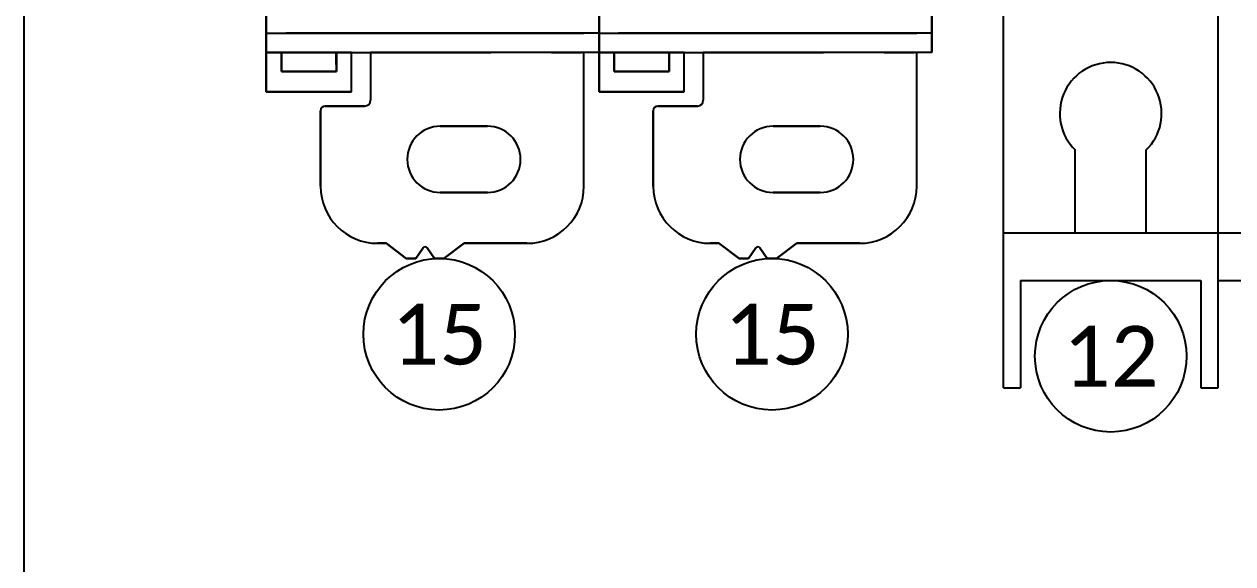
# Model space of a CAD drawing. Header units: inches. Extents: x 0 to 316, y -1 to 150.
# Drawn here: x 251.064 to 252.063, y 37.372 to 37.817 of the extents above; entities that cross this region are included whole.
import ezdxf
from ezdxf.enums import TextEntityAlignment as Align

# ---------------------------------------------------------------- set-up
doc = ezdxf.new("R2010")
doc.units = ezdxf.units.IN
doc.header["$MEASUREMENT"] = 0
doc.linetypes.add('HIDDEN2', pattern=[0.1875, 0.125, -0.0625])
doc.styles.add('Calibri', font='calibri.ttf')

# ---------------------------------------------------------------- blocks, each defined once
blk = doc.blocks.new('A$C22433D2A')
at = {"color": 2}
for p, q in [((0, -1.752), (0, 1.752)), ((0, -1.5945), (0.7087, -1.5945)), ((0, -1.752), (0.7087, -1.752))]:
    blk.add_line(p, q, dxfattribs=at)
at = {"color": 3, "style": 'Calibri'}
for tag, p in [('BREAKERNUMBER', (0.3543, 0.4596)), ('AMPS', (0.3543, -0.1246))]:
    blk.add_attdef(tag, text='', height=0.125, dxfattribs=at).set_placement(p, align=Align.MIDDLE_CENTER)
blk = doc.blocks.new('A$C76BC4C6C')
at = {"color": 2}
for p, q in [((0, -2.1063), (0, 2.1063)), ((0.7087, -2.1063), (0.7087, 2.1063)), ((0.2369, -1.5945), (0.2369, -1.321)), ((0.4717, -1.5945), (0.4717, -1.321)), ((0, -1.5945), (0.7087, -1.5945)), ((0.0571, -1.752), (0.6516, -1.752)), ((0.0571, -1.752), (0.0571, -2.1063)), ((0.6516, -1.752), (0.6516, -2.1063)), ((0, -2.1063), (0.0571, -2.1063)), ((0.6516, -2.1063), (0.7087, -2.1063))]:
    blk.add_line(p, q, dxfattribs=at)
blk.add_arc((0.3543, -1.2008), 0.168, 314.32, 225.68, dxfattribs=at)
at = {"color": 3, "style": 'Calibri'}
for tag, p in [('BREAKERNUMBER', (0.3543, 0.4596)), ('AMPS', (0.3559, -0.1246))]:
    blk.add_attdef(tag, text='', height=0.125, dxfattribs=at).set_placement(p, align=Align.MIDDLE_CENTER)
blk = doc.blocks.new('Reference Number')
at = {"color": 6, "linetype": 'Continuous'}
blk.add_circle((0, 0), 0.125, dxfattribs=at)
at = {"color": 6, "linetype": 'Continuous', "style": 'Calibri'}
blk.add_attdef('REFERENCE_#', text='', height=0.1, dxfattribs=at).set_placement((0, 0), align=Align.MIDDLE_CENTER)
blk = doc.blocks.new('UDJ-125A')
at = {"color": 2}
for p, q in [((-0.6281, 0.2525), (-0.6281, 0.7706)), ((0.4699, 0.6575), (0.4699, 0.4455)), ((-0.6281, 0.448), (-0.6281, 0.5107)), ((-0.6281, 0.5085), (-0.6281, 0.4455)), ((-0.6281, 0.4925), (-0.6281, 0.4295)), ((0.4699, 0.4455), (0.4699, 0.5085)), ((-0.6281, 0.4298), (-0.6281, 0.448)), ((-0.6281, 0.4455), (-0.6281, 0.3825)), ((-0.6281, 0.4455), (-0.6281, 0.4455)), ((-0.6281, 0.4455), (-0.564, 0.4455)), ((-0.6281, 0.4455), (-0.6148, 0.4455)), ((-0.6148, 0.4455), (-0.2626, 0.4455)), ((-0.2783, 0.4455), (-0.564, 0.4455)), ((-0.2841, 0.4455), (-0.2841, 0.4455)), ((-0.2841, 0.4455), (0.4199, 0.4455)), ((-0.2841, 0.4455), (-0.2841, 0.4455)), ((0.4699, 0.4455), (-0.2841, 0.4455)), ((-0.2626, 0.4455), (0.0539, 0.4455)), ((0.0387, 0.4455), (-0.247, 0.4455)), ((0.0539, 0.4455), (0.4055, 0.4455)), ((0.3547, 0.4455), (0.069, 0.4455)), ((0.4699, 0.4455), (0.3547, 0.4455)), ((0.4699, 0.4455), (0.4055, 0.4455)), ((0.4699, 0.4455), (0.4199, 0.4455)), ((0.4699, 0.4455), (0.4699, 0.4455)), ((0.4699, 0.3825), (0.4699, 0.4455)), ((0.4699, 0.4455), (0.4699, 0.3825)), ((0.4699, 0.4455), (0.4699, 0.4455)), ((-0.6281, 0.4295), (-0.6281, 0.4298)), ((-0.6281, 0.3825), (-0.6281, 0.2525)), ((-0.6281, 0.3825), (-0.6281, 0.3825)), ((-0.578, 0.3825), (-0.6281, 0.3825)), ((-0.6281, 0.3825), (-0.6211, 0.3825)), ((-0.6211, 0.3825), (-0.5211, 0.3825)), ((-0.5781, 0.3825), (-0.3971, 0.3825)), ((-0.5781, 0.3425), (-0.5781, 0.3825)), ((-0.3971, 0.3825), (-0.5781, 0.3825)), ((-0.5781, 0.3825), (-0.5781, 0.3425)), ((-0.578, 0.3825), (-0.578, 0.3195)), ((-0.397, 0.3825), (-0.578, 0.3825)), ((-0.578, 0.3425), (-0.578, 0.3825)), ((-0.5211, 0.3825), (-0.3211, 0.3825)), ((-0.5211, 0.3825), (-0.5211, 0.3825)), ((-0.3971, 0.3825), (-0.3971, 0.3425)), ((-0.3971, 0.3825), (-0.3971, 0.3825)), ((-0.3971, 0.3425), (-0.3971, 0.3825)), ((-0.397, 0.3195), (-0.397, 0.3825)), ((-0.3471, 0.3825), (-0.397, 0.3825)), ((-0.397, 0.3825), (-0.397, 0.3195)), ((-0.397, 0.3825), (-0.397, 0.3825)), ((-0.3471, 0.2525), (-0.3471, 0.3825)), ((-0.3471, 0.3825), (-0.2841, 0.3825)), ((-0.3471, 0.3825), (-0.3471, 0.3825)), ((-0.3211, 0.3825), (-0.2626, 0.3825)), ((-0.3211, 0.3825), (-0.3211, 0.3825)), ((-0.2841, 0.3825), (-0.2841, 0.3825)), ((0.4199, 0.3825), (-0.2841, 0.3825)), ((-0.2841, 0.3825), (-0.2841, 0.2246)), ((-0.2626, 0.3825), (-0.2041, 0.3825)), ((-0.2041, 0.3825), (-0.0041, 0.3825)), ((-0.2041, 0.3825), (-0.2041, 0.3825)), ((-0.0041, 0.3825), (0.0539, 0.3825)), ((-0.0041, 0.3825), (-0.0041, 0.3825)), ((0.0539, 0.3825), (0.1129, 0.3825)), ((0.3129, 0.3825), (0.4118, 0.3825)), ((0.4699, 0.3825), (0.4118, 0.3825)), ((0.4699, 0.3825), (0.4199, 0.3825)), ((0.4199, -0.0595), (0.4199, 0.3825)), ((0.4699, 0.3825), (0.4699, 0.3825)), ((-0.578, 0.3195), (-0.578, 0.3425)), ((-0.578, 0.3195), (-0.397, 0.3195)), ((-0.397, 0.3195), (-0.578, 0.3195)), ((-0.578, 0.3195), (-0.578, 0.3195)), ((-0.397, 0.3195), (-0.397, 0.3195)), ((-0.6281, 0.2525), (-0.6281, 0.2525)), ((-0.3471, 0.2525), (-0.6281, 0.2525)), ((-0.6281, 0.2525), (-0.3471, 0.2525)), ((-0.3471, 0.2525), (-0.3471, 0.2525)), ((-0.3037, 0.2051), (-0.4339, 0.2051)), ((-0.4339, 0.2051), (-0.3037, 0.2051)), ((-0.4339, 0.2051), (-0.4339, 0.2051)), ((-0.3037, 0.2051), (-0.3037, 0.2051)), ((-0.2841, 0.2246), (-0.2841, 0.2246)), ((-0.4491, 0.1898), (-0.4491, -0.0595)), ((-0.4491, -0.0595), (-0.4491, 0.1898)), ((-0.4491, 0.1898), (-0.4491, 0.1898)), ((-0.0541, 0.1385), (0.1019, 0.1385)), ((0.1019, 0.1385), (-0.0541, 0.1385)), ((-0.0541, 0.1385), (-0.0541, 0.1385)), ((0.1019, 0.1385), (0.1019, 0.1385)), ((-0.4491, -0.0595), (-0.4491, -0.0595)), ((-0.0541, -0.0795), (-0.0541, -0.0795)), ((0.1019, -0.0795), (-0.0541, -0.0795)), ((-0.0541, -0.0795), (0.1019, -0.0795)), ((0.1019, -0.0795), (0.1019, -0.0795)), ((0.4199, -0.0595), (0.4199, -0.0595)), ((-0.2611, -0.2475), (-0.2325, -0.2475)), ((-0.2325, -0.2475), (-0.2611, -0.2475)), ((-0.2611, -0.2475), (-0.2611, -0.2475)), ((-0.2325, -0.2475), (-0.1661, -0.2975)), ((-0.1661, -0.2975), (-0.2325, -0.2475)), ((-0.2325, -0.2475), (-0.2325, -0.2475)), ((-0.1351, -0.2975), (-0.1108, -0.2627)), ((-0.1108, -0.2627), (-0.1351, -0.2975)), ((-0.1108, -0.2627), (-0.1108, -0.2627)), ((-0.0975, -0.2627), (-0.0975, -0.2627)), ((-0.0975, -0.2627), (-0.0731, -0.2975)), ((-0.0731, -0.2975), (-0.0975, -0.2627)), ((-0.0421, -0.2975), (0.0242, -0.2475)), ((0.0242, -0.2475), (-0.0421, -0.2975)), ((0.0242, -0.2475), (0.2319, -0.2475)), ((0.2319, -0.2475), (0.0242, -0.2475)), ((0.0242, -0.2475), (0.0242, -0.2475)), ((0.2319, -0.2475), (0.2319, -0.2475)), ((-0.1661, -0.2975), (-0.1351, -0.2975)), ((-0.1351, -0.2975), (-0.1661, -0.2975)), ((-0.1661, -0.2975), (-0.1661, -0.2975)), ((-0.1351, -0.2975), (-0.1351, -0.2975)), ((-0.0731, -0.2975), (-0.0421, -0.2975)), ((-0.0421, -0.2975), (-0.0731, -0.2975)), ((-0.0731, -0.2975), (-0.0731, -0.2975)), ((-0.0421, -0.2975), (-0.0421, -0.2975))]:
    blk.add_line(p, q, dxfattribs=at)
for centre, radius, start, end in [((-0.4339, 0.1898), 0.0153, 90, 180), ((-0.4339, 0.1898), 0.0153, 90, 180), ((-0.3037, 0.2246), 0.0195, 270, 360), ((-0.3037, 0.2246), 0.0195, 270, 360), ((-0.0541, 0.0295), 0.109, 90, 180), ((-0.0541, 0.0295), 0.109, 90, 180), ((0.1019, 0.0295), 0.109, 360, 90), ((0.1019, 0.0295), 0.109, 360, 90), ((-0.0541, 0.0295), 0.109, 180, 270), ((-0.0541, 0.0295), 0.109, 180, 270), ((0.1019, 0.0295), 0.109, 270, 360), ((0.1019, 0.0295), 0.109, 270, 360), ((-0.2611, -0.0595), 0.188, 180, 270), ((-0.2611, -0.0595), 0.188, 180, 270), ((0.2319, -0.0595), 0.188, 270, 360), ((0.2319, -0.0595), 0.188, 270, 360), ((-0.1041, -0.2673), 0.0081, 35, 145), ((-0.1041, -0.2673), 0.0081, 35, 145)]:
    blk.add_arc(centre, radius, start, end, dxfattribs=at)

msp = doc.modelspace()

# ---------------------------------------------------------------- linework, layer by layer
at = {"linetype": 'Continuous'}
msp.add_line((251.06439, 26.27441), (251.06439, 38.81235), dxfattribs=at)

# ---------------------------------------------------------------- block references
at = {"xscale": 0.2504457935124523, "yscale": 0.2504457935124523, "zscale": 0.2504457935124523}
for name, p in [('A$C76BC4C6C', (251.87359, 38.04438)), ('A$C22433D2A', (252.05107, 38.04438))]:
    msp.add_blockref(name, p, dxfattribs=at)
at = {"linetype": 'Continuous', "xscale": 0.2504457935124523, "yscale": 0.2504457935124523, "zscale": 0.2504457935124523}
for p in [(251.42181, 37.69829), (251.6968, 37.69829)]:
    msp.add_blockref('UDJ-125A', p, dxfattribs=at)
at = {"color": 7, "linetype": 'HIDDEN2', "ltscale": 2, "xscale": 0.5008915870249045, "yscale": 0.5008915870249045, "zscale": 0.5008915870249045}
for p, values in [((251.40738, 37.56118), {'REFERENCE_#': '15'}), ((251.68237, 37.56118), {'REFERENCE_#': '15'}), ((251.96233, 37.543), {'REFERENCE_#': '12'})]:
    msp.add_blockref('Reference Number', p, dxfattribs=at).add_auto_attribs(values)

doc.saveas('drawing.dxf')
